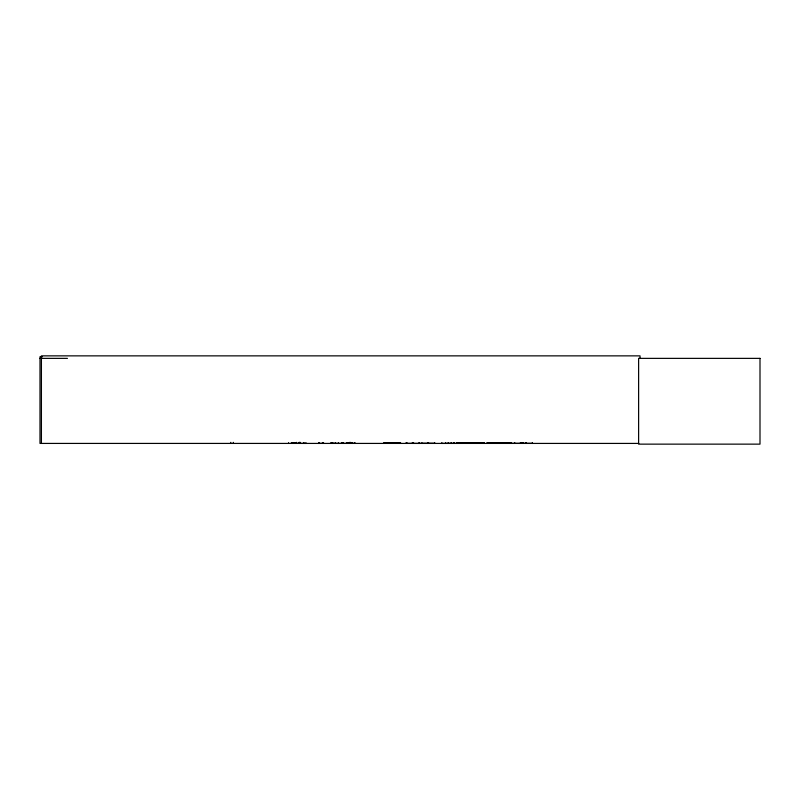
<?xml version="1.0" encoding="UTF-8"?>
<svg xmlns="http://www.w3.org/2000/svg" width="800" height="800" viewBox="0 0 800 800"><rect width="100%" height="100%" fill="white"/><g stroke="black" fill="none" stroke-linecap="round" stroke-linejoin="round"><path stroke-width="1.2" d="M418.85 443.39L418.9 442.71M521.65 443.35L521.77 442.71M441.61 443.42L484.3 443.39L483.55 443.37L483.93 442.85L484.33 443.35M318.34 443.42L323.37 443.33M337.58 443.42L355.43 443.33M483.93 442.85L456.89 442.85L456.5 443.37L483.98 443.11M461.93 443.11L461.52 443.4L461.88 442.85L462.15 443.39M479.31 443.39L478.94 442.85L478.55 443.37L478.99 443.11M294.53 443.33L294.6 442.77L294.66 443.42M303.69 443.33L303.75 442.77M351.33 443.33L351.3 442.53M351.67 443.33L351.73 442.77L351.8 443.42M457.91 443.11L457.93 443.31M460.86 443.11L461.31 443.35L460.91 442.85L460.65 443.39M479.86 443.11L480.3 443.35L479.91 442.85L479.64 443.39M483.02 443.11L482.6 443.4L482.96 442.85L483.29 443.41M318.85 443.33L318.93 442.77M510.83 443.33L510.91 442.77M42.5 356.76L40 356.76L40 443.42L638.78 443.42M40 358.37L67.44 358.37M383.87 442.86L399.88 442.86M487.04 442.86L510.8 442.86M383.84 443.09L399.92 443.09M487.01 443.07L510.83 443.09M331.14 442.77L336.25 443.39M383.86 443.37L401.02 443.39M419.78 442.71L419.83 443.42L406.02 443.39L406.06 442.71M421.85 443.24L434.72 443.24M487.03 443.37L532.68 443.33M521.03 443.33L521.15 442.53M520.57 443.33L520.49 442.77M335.75 443.33L335.67 442.77L335.58 443.42M456.89 443.08L456.89 442.85M532.4 443.31L532.34 442.71M406.96 443.33L406.95 442.71M640.03 358.37L640.03 355.86L41.41 355.86L41.41 443.42M526.28 442.53L526.28 443.42M525.89 442.53L525.89 443.42M525.76 442.71L525.76 443.42M523.49 442.71L523.49 443.42M522.12 442.71L522.12 443.42M521.29 442.71L521.29 443.42M520.77 442.53L520.77 443.42M520.4 442.71L520.4 443.42M514.71 442.71L514.71 443.42M511 442.71L511 443.42M509.63 442.71L509.63 443.42M507.91 442.71L507.91 443.42M457.9 442.71L457.9 443.42M451.54 442.53L451.54 443.42M451.12 442.53L451.12 443.42M448.6 442.53L448.6 443.42M448.18 442.53L448.18 443.42M441.82 442.71L441.82 443.42M434.72 442.71L434.72 443.42M428.51 442.53L428.51 443.42M428.06 442.53L428.06 443.42M421.85 442.71L421.85 443.42M413.49 442.53L413.49 443.42M413.04 442.53L413.04 443.42M412.8 442.53L412.8 443.42M412.36 442.53L412.36 443.42M400.51 442.71L400.51 443.42M395.13 442.53L395.13 443.42M394.81 442.53L394.81 443.42M391.47 442.71L391.47 443.42M354.82 442.71L354.82 443.42M352.52 442.71L352.52 443.42M351.14 442.53L351.14 443.42M350.61 442.35L350.61 443.42M350.29 442.71L350.29 443.42M349.75 442.35L349.75 443.42M348.45 442.53L348.45 443.42M348.14 442.53L348.14 443.42M347.1 442.53L347.1 443.42M346.78 442.53L346.78 443.42M343.37 442.71L343.37 443.42M341.93 442.53L341.93 443.42M341.77 442.53L341.77 443.42M338.25 442.71L338.25 443.42M332.06 442.53L332.06 443.42M331.9 442.53L331.9 443.42M331.06 442.71L331.06 443.42M323.54 442.71L323.54 443.42M322.69 442.53L322.69 443.42M322.54 442.53L322.54 443.42M319.01 442.71L319.01 443.42M305.99 442.71L305.99 443.42L293.12 443.39L293.13 442.71M303.81 442.71L303.81 443.42M300.28 442.35L300.4 443.42M300.08 442.53L300.08 443.42M299.78 442.53L299.79 443.42M299.42 442.35L299.35 443.42M299.08 442.35L299.08 443.42M296.58 442.35L296.58 443.42M295.38 442.71L295.38 443.42M292.71 442.71L292.71 443.42M292.03 442.71L291.99 443.42M291.31 442.71L291.31 443.42M288.59 442.71L288.59 443.42M233.3 442.35L233.3 443.42M230.8 442.35L230.8 443.42M509.26 443.24L509.26 443.31M454.09 443.24L454.12 442.71L454.09 443.24M760 358.37L638.62 358.37L638.62 444.14L760 444.14L760 358.37M445.66 443.33L445.63 442.77L445.6 443.42M342.78 443.42L342.78 442.71L342.76 443.42"/></g></svg>
